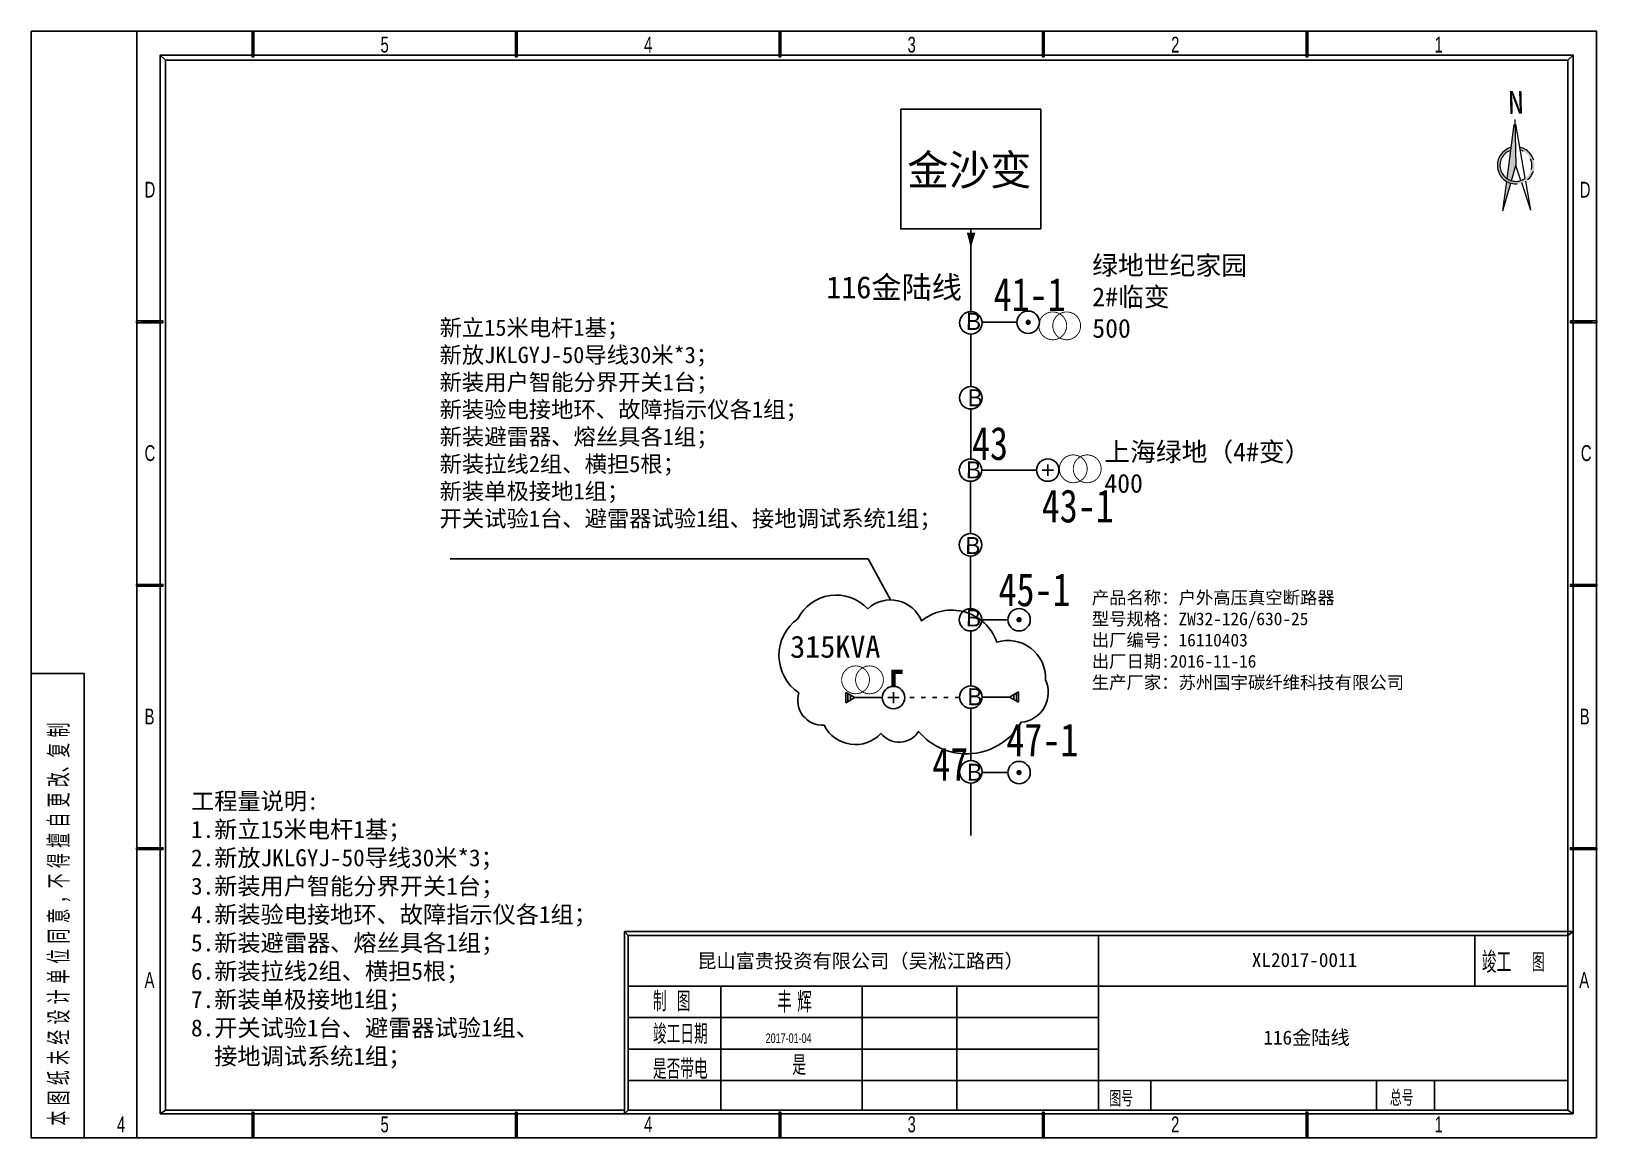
# Model space of a CAD drawing. Extents: x 181 to 1110, y -135 to 194.
# Drawn here: x 1027.3 to 1110.1, y -134.6 to -76 of the extents above; entities outside this region: 4.
import ezdxf

# ---------------------------------------------------------------- set-up
doc = ezdxf.new("R2010")
doc.units = 0
doc.header["$LTSCALE"] = 0.2
doc.header["$MEASUREMENT"] = 0
for name, pattern in [('ACAD_ISO03W100', [30, 12, -18]), ('ACAD_ISO10W100', [18.5, 12, -3, 0.5, -3]), ('CENTERX2', [101.6, 63.5, -12.7, 12.7, -12.7]), ('DASHED2', [9.525, 6.35, -3.175]), ('DOT', [0.25, 0, -0.25])]:
    doc.linetypes.add(name, pattern=pattern)
doc.layers.get('0').update_dxf_attribs({"linetype": 'CONTINUOUS'})
for name, color, linetype in [('12线', 5, 'ACAD_ISO03W100'), ('PAPER', 4, 'CONTINUOUS'), ('PUB_DIM', 3, 'CONTINUOUS'), ('TEXT', 3, 'CONTINUOUS'), ('本线路', 7, 'CONTINUOUS'), ('杆号', 7, 'CONTINUOUS'), ('标题', 7, 'CONTINUOUS'), ('电杆', 7, 'CONTINUOUS')]:
    doc.layers.add(name, color=color, linetype=linetype)
for name, color, linetype, lineweight in [('交叉跨越', 6, 'DOT', 70), ('变压器', 1, 'CONTINUOUS', 90), ('跨越', 4, 'CENTERX2', 9)]:
    doc.layers.add(name, color=color, linetype=linetype, lineweight=lineweight)
doc.styles.add('RHZ', font='hztxt_e.shx', dxfattribs={"width": 0.7, "height": 350, "bigfont": 'hztxt.shx'})
doc.styles.get("Standard").update_dxf_attribs({"font": 'NSimSun.ttf'})
doc.styles.add('STYLE1', font='NSimSun.ttf')
doc.styles.add('STYLE4', font='NSimSun.ttf')
doc.styles.add('XY', font='hztxt_e.shx', dxfattribs={"width": 0.7, "height": 350, "bigfont": 'hztxt.shx'})
doc.styles.add('样式 1', font='NSimSun.ttf', dxfattribs={"width": 0.8})

# ---------------------------------------------------------------- blocks, each defined once
blk = doc.blocks.new('12')
at = {"const_width": 0.0358}
blk.add_lwpolyline([(-0.018, 0, 1), (0.018, 0, 1)], format="xyb", close=True, dxfattribs=at)
blk = doc.blocks.new('A$C779D513D')
at = {"layer": '跨越'}
h = blk.add_hatch(color=1, dxfattribs=at)
h.paths.add_polyline_path([(2, 7.41, 0.07616), (3.02, 6.94), (4.03, 10.5), (3.79, 21.16)])
h.paths.add_polyline_path([(2.85, 6.38, -0.05961), (1.91, 6.77), (1.03, 0)])
blk.add_hatch(color=5, dxfattribs=at).paths.add_polyline_path([(4.94, 14.7), (5.05, 14.06, -6.607399), (2.86, 14.01), (2.94, 14.65, 8.4891)])
at = {"layer": '跨越', "color": 0}
for p, q in [((2, 7.41), (3.79, 21.16)), ((3.79, 21.16), (4.03, 10.5)), ((6.21, 7.51), (3.79, 21.16)), ((3.02, 6.94), (4.03, 10.5)), ((5.21, 6.99), (4.03, 10.5)), ((1.03, 0), (1.91, 6.77)), ((1.03, 0), (2.85, 6.38)), ((7.51, 0.15), (5.4, 6.43)), ((7.51, 0.15), (6.32, 6.87))]:
    blk.add_line(p, q, dxfattribs=at)
for radius, start, end in [(4.29, 104.7367, 77.8633), (3.7, 108.5123, 74.0877)]:
    blk.add_arc((4.03, 10.5), radius, start, end, dxfattribs=at)
at = {"lineweight": 0, "insert": (2.18, 27.69), "char_height": 5.27, "width": 50.4759, "attachment_point": 1, "rotation": 1.3}
blk.add_mtext('N', dxfattribs=at)
blk = doc.blocks.new('LX')
at = {"linetype": 'ACAD_ISO10W100'}
for p, q in [((0.055, 0.391), (-0.055, 0.391)), ((-0.055, 0.391), (0, 0.295)), ((0.042, 0.368), (-0.042, 0.368)), ((0.026, 0.341), (-0.026, 0.341)), ((0.055, 0.391), (0, 0.295)), ((0, 0.295), (0, 0))]:
    blk.add_line(p, q, dxfattribs=at)

msp = doc.modelspace()

# ---------------------------------------------------------------- linework, layer by layer
for p, q in [((1034.377, -77.542), (1034.099, -77.263)), ((1108.856, -77.263), (1108.577, -77.542)), ((1058.661, -123.663), (1058.661, -133.312)), ((1058.855, -123.858), (1058.661, -123.663)), ((1058.661, -123.663), (1058.855, -123.858)), ((1108.856, -123.663), (1058.661, -123.663)), ((1058.855, -133.118), (1058.855, -123.858)), ((1058.855, -123.858), (1108.577, -123.858)), ((1103.647, -123.867), (1103.647, -126.548)), ((1108.577, -123.858), (1108.856, -123.663)), ((1058.855, -126.539), (1108.577, -126.539)), ((1083.74, -128.206), (1058.855, -128.206)), ((1058.855, -129.878), (1083.74, -129.878)), ((1058.855, -131.543), (1108.577, -131.543)), ((1034.099, -133.312), (1034.377, -133.118)), ((1058.661, -133.312), (1034.099, -133.312)), ((1058.661, -133.118), (1034.377, -133.118)), ((1058.661, -133.312), (1058.855, -133.118)), ((1058.855, -133.118), (1058.661, -133.312)), ((1058.661, -133.312), (1108.856, -133.312)), ((1108.577, -133.118), (1058.855, -133.118)), ((1108.577, -133.118), (1108.856, -133.312))]:
    msp.add_line(p, q)
at = {"color": 0, "lineweight": -3, "ltscale": 0.5}
for p, q in [((1077.579, -91.409), (1079.429, -91.409)), ((1077.562, -99.231), (1080.465, -99.231))]:
    msp.add_line(p, q, dxfattribs=at)
at = {"linetype": 'ByBlock', "ltscale": 0.02}
for p, q in [((1076.986, -98.688), (1076.986, -95.998)), ((1077.579, -107.151), (1078.946, -107.151)), ((1077.579, -115.244), (1078.946, -115.244))]:
    msp.add_line(p, q, dxfattribs=at)
at = {"color": 5, "lineweight": -3, "ltscale": 0.5}
for p, q in [((1071.548, -103.935), (1049.442, -103.935)), ((1072.734, -106.105), (1071.548, -103.935))]:
    msp.add_line(p, q, dxfattribs=at)
at = {"color": 5, "linetype": 'ACAD_ISO03W100', "lineweight": -3, "ltscale": 0.1}
msp.add_line((1076.393, -111.275), (1073.49, -111.275), dxfattribs=at)
for points in [[(1032.854, -76.011), (1032.854, -134.569)], [(1039.046, -77.363), (1038.955, -77.363), (1038.955, -76.009), (1039.046, -76.009), (1039.046, -77.363)], [(1038.955, -77.363), (1039.046, -76.009), (1038.955, -76.009), (1038.955, -77.363)], [(1039.046, -77.363), (1038.955, -77.363), (1039.046, -76.009), (1039.046, -77.363)], [(1052.989, -77.363), (1052.898, -77.363), (1052.898, -76.009), (1052.989, -76.009), (1052.989, -77.363)], [(1052.898, -77.363), (1052.989, -76.009), (1052.898, -76.009), (1052.898, -77.363)], [(1052.989, -77.363), (1052.898, -77.363), (1052.989, -76.009), (1052.989, -77.363)], [(1066.932, -77.363), (1066.841, -77.363), (1066.932, -76.009), (1066.932, -77.363)], [(1066.841, -77.363), (1066.932, -76.009), (1066.841, -76.009), (1066.841, -77.363)], [(1066.932, -77.363), (1066.841, -77.363), (1066.841, -76.009), (1066.932, -76.009), (1066.932, -77.363)], [(1080.875, -77.363), (1080.785, -77.363), (1080.875, -76.009), (1080.875, -77.363)], [(1080.785, -77.363), (1080.875, -76.009), (1080.785, -76.009), (1080.785, -77.363)], [(1080.875, -77.363), (1080.785, -77.363), (1080.785, -76.009), (1080.875, -76.009), (1080.875, -77.363)], [(1094.819, -77.363), (1094.728, -77.363), (1094.728, -76.009), (1094.819, -76.009), (1094.819, -77.363)], [(1094.728, -77.363), (1094.819, -76.009), (1094.728, -76.009), (1094.728, -77.363)], [(1094.819, -77.363), (1094.728, -77.363), (1094.819, -76.009), (1094.819, -77.363)], [(1108.856, -133.312), (1108.856, -77.263), (1108.856, -77.263), (1034.099, -77.263), (1034.099, -133.312)], [(1034.377, -133.118), (1034.377, -77.542), (1108.577, -77.542), (1108.577, -133.118)], [(1032.851, -91.337), (1032.851, -91.434), (1034.238, -91.337), (1032.851, -91.337)], [(1032.851, -91.434), (1034.238, -91.337), (1034.238, -91.434), (1032.851, -91.434)], [(1032.851, -91.337), (1032.851, -91.434), (1034.238, -91.434), (1034.238, -91.337), (1032.851, -91.337)], [(1110.103, -91.337), (1110.103, -91.434), (1108.717, -91.434), (1108.717, -91.337), (1110.103, -91.337)], [(1110.103, -91.434), (1108.717, -91.337), (1108.717, -91.434), (1110.103, -91.434)], [(1110.103, -91.337), (1110.103, -91.434), (1108.717, -91.337), (1110.103, -91.337)], [(1032.851, -105.28), (1032.851, -105.377), (1034.238, -105.28), (1032.851, -105.28)], [(1032.851, -105.377), (1034.238, -105.28), (1034.238, -105.377), (1032.851, -105.377)], [(1032.851, -105.28), (1032.851, -105.377), (1034.238, -105.377), (1034.238, -105.28), (1032.851, -105.28)], [(1110.103, -105.28), (1110.103, -105.377), (1108.717, -105.377), (1108.717, -105.28), (1110.103, -105.28)], [(1110.103, -105.377), (1108.717, -105.28), (1108.717, -105.377), (1110.103, -105.377)], [(1110.103, -105.28), (1110.103, -105.377), (1108.717, -105.28), (1110.103, -105.28)], [(1032.851, -119.223), (1032.851, -119.321), (1034.238, -119.321), (1034.238, -119.223), (1032.851, -119.223)], [(1032.851, -119.321), (1034.238, -119.223), (1034.238, -119.321), (1032.851, -119.321)], [(1032.851, -119.223), (1032.851, -119.321), (1034.238, -119.223), (1032.851, -119.223)], [(1110.103, -119.223), (1110.103, -119.321), (1108.717, -119.223), (1110.103, -119.223)], [(1110.103, -119.321), (1108.717, -119.223), (1108.717, -119.321), (1110.103, -119.321)], [(1110.103, -119.223), (1110.103, -119.321), (1108.717, -119.321), (1108.717, -119.223), (1110.103, -119.223)], [(1083.74, -133.128), (1083.74, -123.862)], [(1063.754, -126.54), (1063.754, -133.128)], [(1071.246, -126.54), (1071.246, -133.128)], [(1076.242, -126.54), (1076.242, -133.128)], [(1086.513, -131.543), (1086.513, -133.128)], [(1039.046, -133.215), (1038.955, -133.215), (1039.046, -134.569), (1039.046, -133.215)], [(1038.955, -133.215), (1039.046, -134.569), (1038.955, -134.569), (1038.955, -133.215)], [(1039.046, -133.215), (1038.955, -133.215), (1038.955, -134.569), (1039.046, -134.569), (1039.046, -133.215)], [(1052.989, -133.215), (1052.898, -133.215), (1052.989, -134.569), (1052.989, -133.215)], [(1052.898, -133.215), (1052.989, -134.569), (1052.898, -134.569), (1052.898, -133.215)], [(1052.989, -133.215), (1052.898, -133.215), (1052.898, -134.569), (1052.989, -134.569), (1052.989, -133.215)], [(1066.932, -133.215), (1066.841, -133.215), (1066.841, -134.569), (1066.932, -134.569), (1066.932, -133.215)], [(1066.841, -133.215), (1066.932, -134.569), (1066.841, -134.569), (1066.841, -133.215)], [(1066.932, -133.215), (1066.841, -133.215), (1066.932, -134.569), (1066.932, -133.215)], [(1080.875, -133.215), (1080.785, -133.215), (1080.785, -134.569), (1080.875, -134.569), (1080.875, -133.215)], [(1080.785, -133.215), (1080.875, -134.569), (1080.785, -134.569), (1080.785, -133.215)], [(1080.875, -133.215), (1080.785, -133.215), (1080.875, -134.569), (1080.875, -133.215)], [(1094.819, -133.215), (1094.728, -133.215), (1094.819, -134.569), (1094.819, -133.215)], [(1094.728, -133.215), (1094.819, -134.569), (1094.728, -134.569), (1094.728, -133.215)], [(1094.819, -133.215), (1094.728, -133.215), (1094.728, -134.569), (1094.819, -134.569), (1094.819, -133.215)]]:
    msp.add_lwpolyline(points)
at = {"color": 0}
msp.add_lwpolyline([(1073.276, -80.135), (1080.686, -80.135), (1080.686, -86.468), (1073.276, -86.468)], close=True, dxfattribs=at)
at = {"color": 1, "const_width": 0.0475}
for points in [[(1082.059, -91.598, 1), (1080.586, -91.598, 1)], [(1082.796, -91.598, 1), (1081.323, -91.598, 1)], [(1083.146, -99.165, 1), (1081.673, -99.165, 1)], [(1083.883, -99.165, 1), (1082.409, -99.165, 1)]]:
    msp.add_lwpolyline(points, format="xyb", close=True, dxfattribs=at)
at = {"color": 5, "lineweight": -3, "ltscale": 0.5}
msp.add_lwpolyline([(1067.829, -107.105, -0.520567), (1071.536, -106.568, -0.520567), (1074.384, -107.212, -0.520567), (1078.359, -108.339, -0.520567), (1080.938, -110.325, -0.520567), (1079.649, -112.58, -0.520567), (1074.222, -113.063, -0.520567), (1072.235, -113.17, -0.520567), (1069.226, -112.741, -0.520567), (1067.883, -111.023, -0.520567)], format="xyb", close=True, dxfattribs=at)
at = {"color": 7}
for points in [[(1098.447, -131.543), (1098.447, -133.128)], [(1101.53, -131.543), (1101.53, -133.128)]]:
    msp.add_lwpolyline(points, dxfattribs=at)
at = {"layer": '12线', "color": 5, "const_width": 0.0475}
for points in [[(1071.626, -110.334, 1), (1070.153, -110.334, 1)], [(1072.363, -110.334, 1), (1070.889, -110.334, 1)]]:
    msp.add_lwpolyline(points, format="xyb", close=True, dxfattribs=at)
at = {"layer": 'PAPER'}
for p, q in [((1027.277, -110), (1030.066, -110)), ((1030.066, -110), (1030.066, -134.569))]:
    msp.add_line(p, q, dxfattribs=at)
at = {"layer": 'PUB_DIM'}
msp.add_lwpolyline([(1110.1, -134.569), (1110.1, -76.007), (1027.277, -76.007), (1027.277, -134.569)], close=True, dxfattribs=at)
at = {"layer": '交叉跨越', "color": 5, "linetype": 'ByBlock', "const_width": 0.23}
msp.add_lwpolyline([(1072.896, -110.681), (1072.896, -109.905), (1073.384, -109.905)], dxfattribs=at)
at = {"layer": '本线路', "linetype": 'ByBlock', "ltscale": 0.02}
for p, q in [((1076.986, -90.85), (1076.986, -86.517)), ((1076.986, -94.81), (1076.986, -92.038)), ((1080.762, -99.231), (1081.356, -99.231)), ((1081.059, -99.528), (1081.059, -98.934)), ((1076.968, -102.597), (1076.968, -99.825)), ((1076.968, -106.557), (1076.968, -103.785)), ((1076.986, -110.65), (1076.983, -107.744)), ((1076.986, -114.61), (1076.986, -111.838)), ((1076.986, -118.57), (1076.986, -115.798))]:
    msp.add_line(p, q, dxfattribs=at)
at = {"layer": '本线路', "color": 5, "linetype": 'ByBlock', "ltscale": 0.02}
for p, q in [((1072.896, -110.978), (1072.896, -111.572)), ((1073.193, -111.275), (1072.599, -111.275))]:
    msp.add_line(p, q, dxfattribs=at)
at = {"layer": '本线路', "linetype": 'ByBlock', "ltscale": 0.02}
for centre in [(1076.986, -91.444), (1076.986, -95.404), (1076.968, -99.231), (1081.059, -99.231), (1076.968, -103.191), (1076.968, -107.151), (1076.986, -111.244), (1076.986, -115.204)]:
    msp.add_circle(centre, 0.594, dxfattribs=at)
at = {"layer": '本线路', "color": 5, "linetype": 'ByBlock', "ltscale": 0.02}
msp.add_circle((1072.896, -111.275), 0.594, dxfattribs=at)
at = {"layer": '标题', "color": 0}
msp.add_lwpolyline([(1077.003, -86.663, 0.453, 0, 0), (1076.986, -87.481, 0, 0, 0)], format="xyseb", dxfattribs=at)
at = {"layer": '电杆'}
for centre in [(1080.023, -91.409), (1079.54, -107.151), (1079.54, -115.244)]:
    msp.add_circle(centre, 0.594, dxfattribs=at)

# ---------------------------------------------------------------- block references
at = {"xscale": 0.2284548919114968, "yscale": 0.2284548919094505, "zscale": 0.2284548919098467}
msp.add_blockref('A$C779D513D', (1104.908, -85.502), dxfattribs=at)
at = {"layer": '12线', "color": 5, "linetype": 'ByBlock', "ltscale": 0.02, "zscale": 4.947010247892592}
for p, xscale, yscale, rotation in [((1077.58, -111.244), 4.947010247892673, 4.947010247892536, 269.8940811299111), ((1072.302, -111.275), 4.947010247892663, 4.947010247892543, 89.894081129911)]:
    msp.add_blockref('LX', p, dxfattribs=dict(at, xscale=xscale, yscale=yscale, rotation=rotation))
at = {"layer": '本线路', "linetype": 'ByBlock', "ltscale": 0.02, "xscale": 3.960000000000036, "yscale": 3.960000000000008, "zscale": 3.96}
for p in [(1080.023, -91.409), (1079.54, -107.151), (1079.54, -115.244)]:
    msp.add_blockref('12', p, dxfattribs=at)

# ---------------------------------------------------------------- texts
at = {"style": 'RHZ'}
for s, height, width, p in [('图', 0.976, 0.7, (1106.669, -125.778)), ('制  图', 1.0368, 0.7, (1060.166, -127.879)), ('丰 辉', 1.0998, 0.7, (1066.746, -127.945)), ('竣工日期', 1.0368, 0.7, (1060.166, -129.606)), ('2017-01-04', 0.5075, 0.7, (1066.132, -129.554)), ('是否带电', 1.0368, 0.7, (1060.166, -131.461)), ('是', 1.037, 0.7, (1067.544, -131.251)), ('图号', 0.8366, 0.75, (1084.315, -132.918))]:
    msp.add_text(s, height=height, dxfattribs=dict(at, width=width)).set_placement(p)
at = {"color": 7, "style": 'RHZ', "width": 0.75}
msp.add_text('总号', height=0.8366, dxfattribs=at).set_placement((1099.157, -132.882))
at = {"color": 6, "linetype": 'ByBlock', "attachment_point": 1, "style": 'STYLE1'}
for s, insert, char_height, width in [('{\\fSimSun|b0|i0|c134|p2;\\C256;金沙变}', (1073.619, -82.54), 1.60729, 33.71603), ('{\\fSimSun|b0|i0|c134|p2;\\C256;116金陆线}', (1069.337, -88.971), 1.17025, 19.63872), ('{\\fSimSun|b0|i0|c134|p2;\\C5;315KVA}', (1067.429, -107.996), 1.17025, 19.63872)]:
    msp.add_mtext(s, dxfattribs=dict(at, insert=insert, char_height=char_height, width=width))
at = {"color": 0, "linetype": 'DASHED2', "lineweight": -3, "ltscale": 0.5, "char_height": 1.75, "attachment_point": 1, "style": '样式 1'}
for s, insert, width in [('41-1', (1078.194, -89.058), 3.03721), ('43', (1077.048, -96.944), 3.03721), ('43-1', (1080.741, -100.251), 3.03721), ('45-1', (1078.453, -104.684), 4.0748), ('47-1', (1078.868, -112.631), 4.0748), ('47', (1074.944, -113.916), 3.03721)]:
    msp.add_mtext(s, dxfattribs=dict(at, insert=insert, width=width))
at = {"char_height": 0.9, "width": 35.70012, "attachment_point": 1, "rotation": 359.44444}
for insert in [(1076.737, -90.907), (1076.828, -94.952), (1076.737, -98.77), (1076.7, -102.771), (1076.737, -106.606), (1076.81, -110.773), (1076.792, -114.769)]:
    msp.add_mtext('\\fﾷￂￋￎ_GB2312|b0|i0|c134|p49;B', dxfattribs=dict(at, insert=insert))
at = {"ltscale": 0.02, "width": 27.43794, "attachment_point": 1, "style": 'STYLE4'}
for s, insert, char_height in [('{\\fFangSong_GB2312|b0|i0|c134|p49;\\C5;新立15米电杆1基；\\P新放JKLGYJ-50导线30米*3；\\P新装用户智能分界开关1台；\\P新装验电接地环、故障指示仪各1组；\\P新装避雷器、熔丝具各1组；\\P新装拉线2组、横担5根；\\P新装单极接地1组；\\P开关试验1台、避雷器试验1组、接地调试系统1组；}', (1048.878, -91.26), 0.86573), ('{\\fFangSong_GB2312|b0|i0|c134|p49;\\C0;工程量说明:\\P\\pt1.8;1.新立15米电杆1基；\\P\\ptz;2.新放JKLGYJ-50导线30米*3；\\P3.新装用户智能分界开关1台；\\P4.新装验电接地环、故障指示仪各1组；\\P5.新装避雷器、熔丝具各1组；\\P6.新装拉线2组、横担5根；\\P7.新装单极接地1组；\\P8.开关试验1台、避雷器试验1组、\\P  接地调试系统1组；}', (1035.728, -116.302), 0.9)]:
    msp.add_mtext(s, dxfattribs=dict(at, insert=insert, char_height=char_height))
at = {"layer": 'PUB_DIM', "style": 'XY', "width": 0.7}
for s, p in [('5', (1045.755, -77.131)), ('4', (1059.698, -77.131)), ('3', (1073.641, -77.131)), ('2', (1087.585, -77.131)), ('1', (1101.528, -77.131)), ('D', (1033.271, -84.809)), ('D', (1109.209, -84.809)), ('C', (1033.271, -98.753)), ('C', (1109.265, -98.753)), ('B', (1033.271, -112.696)), ('B', (1109.209, -112.696)), ('A', (1033.271, -126.639)), ('A', (1109.181, -126.639)), ('4', (1031.812, -134.283)), ('5', (1045.755, -134.283)), ('4', (1059.698, -134.283)), ('3', (1073.641, -134.283)), ('2', (1087.585, -134.283)), ('1', (1101.528, -134.283))]:
    msp.add_text(s, height=0.837, dxfattribs=at).set_placement(p)
at = {"layer": 'TEXT', "style": 'RHZ', "width": 0.7}
msp.add_text('本 图 纸 未 经 设 计 单 位 同 意 ，不 得 擅 自 更 改、复 制', height=1.11546, rotation=90, dxfattribs=at).set_placement((1029.312, -133.927))
msp.add_text('竣工', height=1.1155, dxfattribs=at).set_placement((1104.024, -125.841))
at = {"layer": '交叉跨越', "char_height": 2.5, "attachment_point": 4}
for insert in [(334.053, 194.458), (439.597, -40.454)]:
    msp.add_mtext('\\A1;', dxfattribs=dict(at, insert=insert))
at = {"layer": '交叉跨越', "lineweight": -3, "char_height": 2.5, "attachment_point": 4}
for insert in [(181.342, 145.797), (286.886, -89.115)]:
    msp.add_mtext('\\A1;', dxfattribs=dict(at, insert=insert))
at = {"layer": '变压器', "color": 1, "char_height": 1, "attachment_point": 1, "style": 'STYLE1'}
for s, insert, width in [('{\\fFangSong_GB2312|b0|i0|c134|p49;\\C0;绿地世纪家园2#临变\\P\\fNSimSun|b0|i0|c134|p49;500}', (1083.414, -87.894), 8.9893), ('{\\C0;上海绿地（4#变）\\P400}', (1084.052, -97.765), 13.93955)]:
    msp.add_mtext(s, dxfattribs=dict(at, insert=insert, width=width))
at = {"layer": '变压器', "color": 1, "linetype": 'ByBlock', "insert": (1083.387, -105.648), "char_height": 0.6731, "width": 20.60604, "attachment_point": 1, "style": 'STYLE1'}
msp.add_mtext('{\\C3;产品名称：户外高压真空断路器\\P型号规格：ZW32-12G/630-25\\P出厂编号：16110403\\P出厂日期:2016-11-16\\P生产厂家：苏州国宇碳纤维科技有限公司}', dxfattribs=at)
at = {"layer": '本线路', "linetype": 'ByBlock', "lineweight": -3, "ltscale": 0.5, "char_height": 0.74498, "width": 42.83653, "attachment_point": 1, "style": 'STYLE4'}
for s, insert in [('{\\C0;XL2017-0011}', (1091.855, -124.788)), ('{\\fSimSun|b0|i0|c134|p2;116金陆线}', (1092.467, -128.894))]:
    msp.add_mtext(s, dxfattribs=dict(at, insert=insert))
at = {"layer": '杆号', "color": 0, "linetype": 'ByBlock', "ltscale": 0.15, "insert": (1062.513, -124.84), "char_height": 0.74498, "width": 32.91008, "attachment_point": 1, "style": 'STYLE1'}
msp.add_mtext('昆山富贵投资有限公司（吴淞江路西）', dxfattribs=at)

doc.saveas('drawing.dxf')
